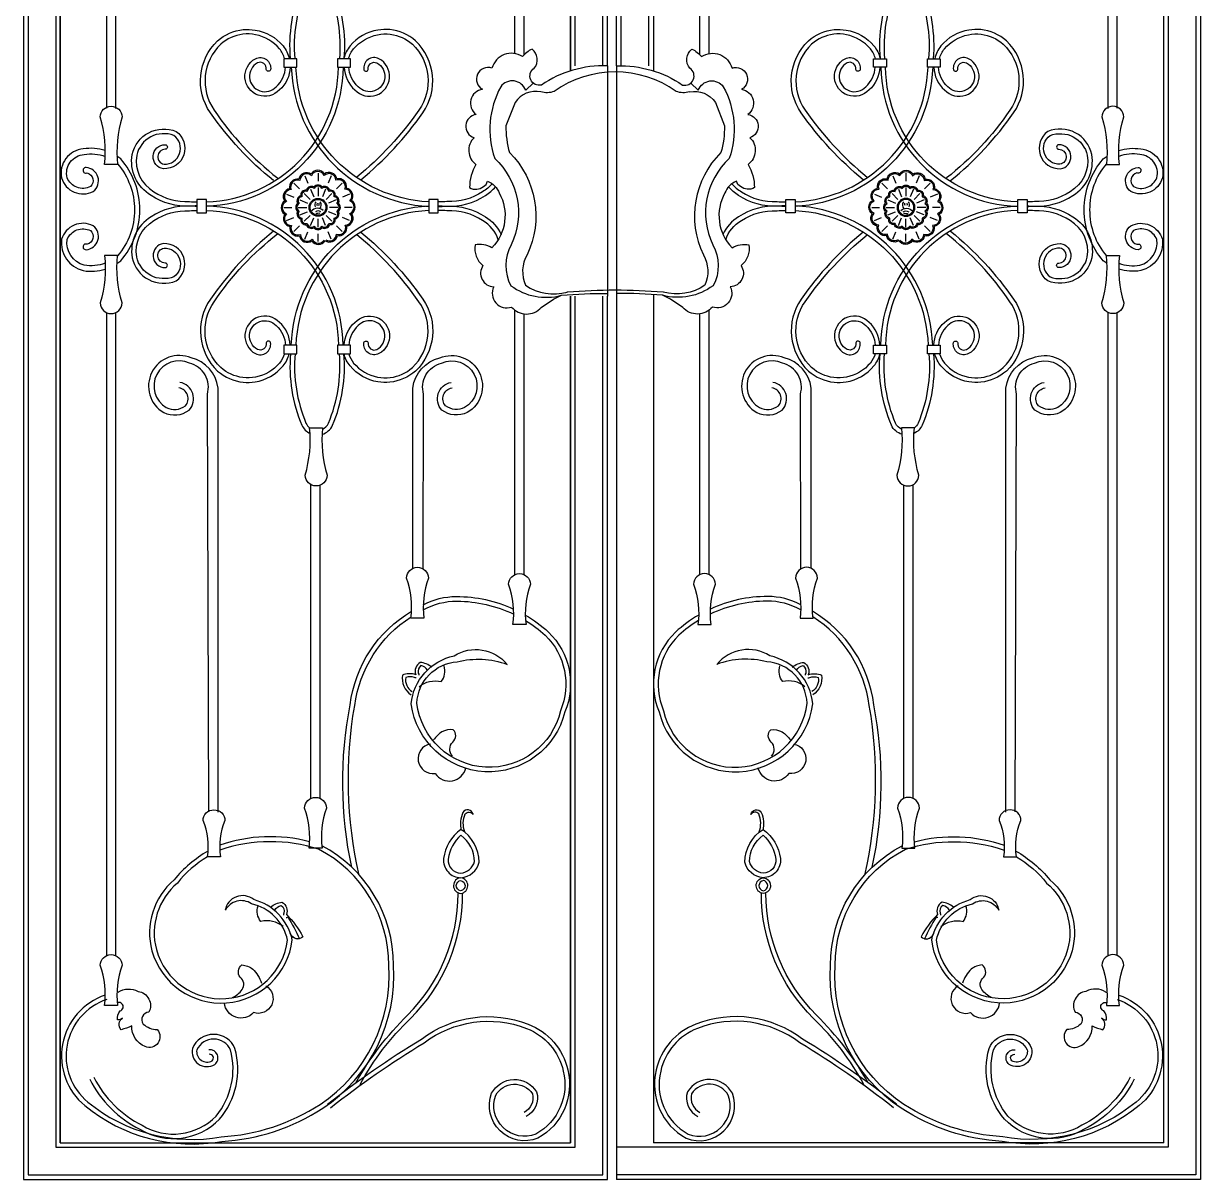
# Model space of a CAD drawing. Header units: metres. Extents: x -3496 to -2216, y 15 to 1915.
# Drawn here: x -3496 to -2216, y 15 to 1272 of the extents above; entities that cross this region are included whole.
import ezdxf

# ---------------------------------------------------------------- set-up
doc = ezdxf.new("R2010")
doc.units = ezdxf.units.M
for name, color, linetype in [('3', 3, 'Continuous'), ('4', 4, 'Continuous'), ('BH', 3, 'Continuous')]:
    doc.layers.add(name, color=color, linetype=linetype)

# ---------------------------------------------------------------- blocks, each defined once
blk = doc.blocks.new('00')
at = {"layer": '3'}
for p, q in [((186.97, 989.66), (189.41, 983.77)), ((197.53, 991.77), (197.53, 985.38)), ((208.1, 989.66), (205.65, 983.77)), ((178.02, 983.68), (182.53, 979.17)), ((191.45, 978.84), (194.04, 972.6)), ((197.53, 980.05), (197.53, 973.3)), ((203.61, 978.84), (201.03, 972.6)), ((217.05, 983.68), (212.54, 979.17)), ((172.03, 974.73), (177.93, 972.29)), ((182.85, 970.25), (189.1, 967.66)), ((186.3, 975.4), (191.08, 970.62)), ((208.77, 975.4), (203.99, 970.62)), ((212.21, 970.25), (205.97, 967.66)), ((223.03, 974.73), (217.14, 972.29)), ((169.93, 964.17), (176.31, 964.17)), ((181.65, 964.17), (188.4, 964.17)), ((182.85, 958.09), (189.1, 960.67)), ((186.3, 952.93), (191.08, 957.71)), ((208.77, 952.93), (203.99, 957.71)), ((212.21, 958.09), (205.97, 960.67)), ((213.42, 964.17), (206.66, 964.17)), ((225.13, 964.17), (218.75, 964.17)), ((172.03, 953.6), (177.93, 956.05)), ((178.02, 944.65), (182.53, 949.16)), ((191.45, 949.49), (194.04, 955.73)), ((197.53, 948.28), (197.53, 955.04)), ((203.61, 949.49), (201.03, 955.73)), ((217.05, 944.65), (212.54, 949.16)), ((223.03, 953.6), (217.14, 956.05)), ((186.97, 938.67), (189.41, 944.56)), ((197.53, 936.57), (197.53, 942.95)), ((208.1, 938.67), (205.65, 944.56))]:
    blk.add_line(p, q, dxfattribs=at)
blk.add_lwpolyline([(203.76, 938.01, 0.6), (212.32, 942.64, 0.67), (219.45, 949.89, 0.67), (223.25, 959.31, 0.67), (223.16, 969.48, 0.67), (219.19, 978.83, 0.67), (211.94, 985.96, 0.67), (202.51, 989.76, 0.67), (192.35, 989.67, 0.67), (182.99, 985.7, 0.67), (175.87, 978.45, 0.67), (172.06, 969.02, 0.67), (172.15, 958.86, 0.67), (176.13, 949.5, 0.67), (183.38, 942.38, 0.67), (192.8, 938.57, 0.6), (202.5, 937.75, 0.6)], format="xyb", dxfattribs=at)
blk.add_lwpolyline([(212.76, 967.2, 0.62), (210.44, 972.79, 0.62), (206.16, 977.08, 0.62), (200.56, 979.4, 0.62), (194.5, 979.4, 0.62), (188.91, 977.08, 0.62), (184.62, 972.79, 0.62), (182.3, 967.2, 0.62), (182.3, 961.14, 0.62), (184.62, 955.54, 0.62), (188.91, 951.25, 0.62), (194.5, 948.94, 0.62), (200.56, 948.94, 0.62), (206.16, 951.25, 0.62), (210.44, 955.54, 0.62), (212.76, 961.14, 0.62)], format="xyb", close=True, dxfattribs=at)
blk.add_circle((197.53, 964.17), 6.4, dxfattribs=at)
for centre, radius, start, end in [((199.19, 966.13), 4.27, 142.49, 202.3), ((198.75, 966.79), 2.13, 160.31, 211.41), ((196.33, 966.79), 2.13, 328.59, 19.69), ((195.89, 966.13), 4.27, 316.45, 37.51), ((197.3, 956.78), 6.63, 47.13, 140.33), ((197.78, 957.17), 4.11, 58.49, 125.76), ((197.97, 955.77), 3.62, 68.88, 126.55)]:
    blk.add_arc(centre, radius, start, end, dxfattribs=at)
at = {"layer": '4'}
blk.add_lwpolyline([(203.26, 937.27, 0.54), (213.13, 941.46, 0.54), (220.64, 949.11, 0.54), (224.65, 959.05, 0.54), (224.56, 969.77, 0.54), (220.37, 979.64, 0.54), (212.72, 987.15, 0.54), (202.78, 991.16, 0.54), (192.05, 991.07, 0.54), (182.19, 986.88, 0.54), (174.67, 979.23, 0.54), (170.66, 969.29, 0.54), (170.75, 958.57, 0.54), (174.95, 948.7, 0.54), (182.6, 941.18, 0.54), (192.54, 937.17, 0.54), (203.26, 937.27)], format="xyb", dxfattribs=at)
blk.add_lwpolyline([(214.01, 967.44, 0.46), (211.5, 973.5, 0.46), (206.87, 978.13, 0.46), (200.81, 980.64, 0.46), (194.26, 980.64, 0.46), (188.2, 978.13, 0.46), (183.56, 973.5, 0.46), (181.06, 967.44, 0.46), (181.06, 960.89, 0.46), (183.56, 954.83, 0.46), (188.2, 950.2, 0.46), (194.26, 947.69, 0.46), (200.81, 947.69, 0.46), (206.87, 950.2, 0.46), (211.5, 954.83, 0.46), (214.01, 960.89, 0.46)], format="xyb", close=True, dxfattribs=at)
blk.add_circle((197.53, 964.17), 7.2, dxfattribs=at)

msp = doc.modelspace()

# ---------------------------------------------------------------- hatches: boundary and pattern name
at = {"layer": '3'}
h = msp.add_hatch(dxfattribs=at)
h.set_pattern_fill('DOTS', scale=100)
h.paths.add_polyline_path([(-3038.31, 572.98, -0.24), (-3041.4, 556.14, 0.24), (-3065.16, 551, -0.19)])
h = msp.add_hatch(dxfattribs=at)
h.set_pattern_fill('DOTS', scale=100)
h.paths.add_polyline_path([(-2673.18, 572.98, 0.24), (-2670.1, 556.14, -0.24), (-2646.33, 551, 0.19)])
h = msp.add_hatch(dxfattribs=at)
h.set_pattern_fill('DOTS', scale=110)
h.paths.add_polyline_path([(-3059.06, 486.02, 0.89), (-3048.02, 456.33, 0.56), (-3016.83, 457.13, -0.11)])
h = msp.add_hatch(dxfattribs=at)
h.set_pattern_fill('DOTS', scale=110)
h.paths.add_polyline_path([(-2652.44, 486.02, -0.89), (-2663.47, 456.33, -0.56), (-2694.67, 457.13, 0.11)])
h = msp.add_hatch(dxfattribs=at)
h.set_pattern_fill('DOTS', scale=100)
h.paths.add_polyline_path([(-3240.74, 312.02, 0.24), (-3237.66, 295.18, -0.24), (-3213.89, 290.03, 0.19)])
h = msp.add_hatch(dxfattribs=at)
h.set_pattern_fill('DOTS', scale=100)
h.paths.add_polyline_path([(-2470.75, 312.02, -0.24), (-2473.84, 295.18, 0.24), (-2497.6, 290.03, -0.19)])
h = msp.add_hatch(dxfattribs=at)
h.set_pattern_fill('DOTS', scale=110)
h.paths.add_polyline_path([(-3229.75, 223.49, -0.89), (-3245.69, 196.12, -0.56), (-3276.29, 202.23, 0.11)])
h = msp.add_hatch(dxfattribs=at)
h.set_pattern_fill('DOTS', scale=110)
h.paths.add_polyline_path([(-2481.74, 223.49, 0.89), (-2465.8, 196.12, 0.56), (-2435.2, 202.23, -0.11)])
at = {"layer": 'BH'}
h = msp.add_hatch(dxfattribs=at)
h.set_pattern_fill('DOTS', scale=200)
h.paths.add_polyline_path([(-3005.78, 1147.85, 0.46), (-3003.78, 1118.62, 0.14), (-3010.59, 1093.54, 0.33), (-2995.66, 1094.79, 0.24), (-2991.1, 1100.37, -0.21), (-2978.41, 1087.7, -0.33), (-2986.3, 1028.03, 0.18), (-3004.69, 1031.25, 0.27), (-2996.1, 1008.72, 0.59), (-2984.28, 985.65, 0.68), (-2964.94, 963.65, 0.46), (-2932.72, 963.15, -0.05), (-2910.91, 976.39, -0.23), (-2965.67, 986.81, -0.26), (-2965.4, 1031.31, 0.33), (-2983.35, 1125.32, -0.21), (-2976.81, 1203.21, -0.6), (-2949.6, 1199.47), (-2941.33, 1207.16, -0.5), (-2940.45, 1223.42, 0.44), (-2942.74, 1244.03, 0.12), (-2953.06, 1236.01, 0.51), (-2986.3, 1223.42, 0.93), (-2996.62, 1200.52, 0.67), (-3003.49, 1173.04, 0.81)])
h = msp.add_hatch(dxfattribs=at)
h.set_pattern_fill('DOTS', scale=200)
h.paths.add_polyline_path([(-2705.71, 1147.85, 0.81), (-2708, 1173.04, 0.67), (-2714.88, 1200.52, 0.93), (-2725.19, 1223.42, 0.51), (-2758.43, 1236.01, 0.12), (-2768.75, 1244.03, 0.44), (-2771.04, 1223.42, -0.5), (-2770.16, 1207.16), (-2761.89, 1199.47, -0.6), (-2734.68, 1203.21, -0.21), (-2728.15, 1125.32, 0.33), (-2746.09, 1031.31, -0.26), (-2745.82, 986.81, -0.23), (-2800.58, 976.39, -0.05), (-2778.77, 963.15, 0.46), (-2746.55, 963.65, 0.68), (-2727.21, 985.65, 0.59), (-2715.4, 1008.72, 0.27), (-2706.8, 1031.25, 0.18), (-2725.19, 1028.03, -0.33), (-2733.08, 1087.7, -0.21), (-2720.39, 1100.37, 0.24), (-2715.83, 1094.79, 0.33), (-2700.9, 1093.54, 0.14), (-2707.71, 1118.62, 0.46)])
h = msp.add_hatch(dxfattribs=at)
h.set_pattern_fill('DOTS', scale=200)
h.paths.add_polyline_path([(-2861.7, 1226.06, 0.16), (-2932.43, 1205.1, -0.24), (-2941.33, 1207.16), (-2949.6, 1199.47, 0.6), (-2976.81, 1203.21, 0.21), (-2983.35, 1125.32, -0.33), (-2965.4, 1031.31, 0.26), (-2965.67, 986.81, 0.23), (-2910.91, 976.39), (-2910.65, 976.51, -0.02), (-2861.7, 978.44)])
h.paths.add_polyline_path([(-2910.57, 1122.21, -1), (-2925.57, 1122.21, -1)])
h.paths.add_polyline_path([(-2914.6, 1056.79), (-2914.6, 1038.92), (-2920.98, 1038.92), (-2920.98, 1056.53, -4.48)])
h = msp.add_hatch(dxfattribs=at)
h.set_pattern_fill('DOTS', scale=200)
h.paths.add_polyline_path([(-2849.79, 1226.06, -0.16), (-2779.06, 1205.1, 0.24), (-2770.16, 1207.16), (-2761.89, 1199.47, -0.6), (-2734.68, 1203.21, -0.21), (-2728.15, 1125.32, 0.33), (-2746.09, 1031.31, -0.26), (-2745.82, 986.81, -0.23), (-2800.58, 976.39), (-2800.84, 976.51, 0.02), (-2849.79, 978.44)])
h.paths.add_polyline_path([(-2800.92, 1122.21, 1), (-2785.92, 1122.21, 1)])
h.paths.add_polyline_path([(-2796.89, 1056.79), (-2796.89, 1038.92), (-2790.51, 1038.92), (-2790.51, 1056.53, 4.48)])
h = msp.add_hatch(dxfattribs=at)
h.set_pattern_fill('DOTS', scale=100)
h.paths.add_polyline_path([(-3388.58, 1170.42, 0.1), (-3393.41, 1118.76), (-3407.62, 1118.76, 0.1), (-3412.44, 1170.42, -0.98)])
h = msp.add_hatch(dxfattribs=at)
h.set_pattern_fill('DOTS', scale=100)
h.paths.add_polyline_path([(-2322.91, 1170.42, -0.1), (-2318.09, 1118.76), (-2303.87, 1118.76, -0.1), (-2299.05, 1170.42, 0.98)])
h = msp.add_hatch(dxfattribs=at)
h.set_pattern_fill('DOTS', scale=100)
h.paths.add_polyline_path([(-3388.58, 968.14, -0.1), (-3393.41, 1019.8), (-3407.62, 1019.8, -0.1), (-3412.44, 968.14, 0.98)])
h = msp.add_hatch(dxfattribs=at)
h.set_pattern_fill('DOTS', scale=100)
h.paths.add_polyline_path([(-2322.91, 968.14, 0.1), (-2318.09, 1019.8), (-2303.87, 1019.8, 0.1), (-2299.05, 968.14, -0.98)])
h = msp.add_hatch(dxfattribs=at)
h.set_pattern_fill('DOTS', scale=100)
h.paths.add_polyline_path([(-3165.68, 780.64, -0.98), (-3189.53, 780.64, 0.1), (-3184.71, 832.31), (-3170.5, 832.31, 0.1)])
h = msp.add_hatch(dxfattribs=at)
h.set_pattern_fill('DOTS', scale=100)
h.paths.add_polyline_path([(-2545.81, 780.64, 0.98), (-2521.96, 780.64, -0.1), (-2526.78, 832.31), (-2540.99, 832.31, -0.1)])

# ---------------------------------------------------------------- linework, layer by layer
at = {"layer": '3'}
for p, q in [((-3455.75, 54.59), (-3455.75, 1874.59)), ((-2900.75, 1874.59), (-2900.75, 1220.45)), ((-3405.25, 1180.05), (-3405.25, 1681.89)), ((-3395.25, 1179.66), (-3395.25, 1681.9)), ((-2961.25, 1239.26), (-2961.25, 1681.9)), ((-2951.25, 1238.1), (-2951.25, 1681.89)), ((-2760.25, 1238.1), (-2760.25, 1681.89)), ((-2750.25, 1239.26), (-2750.25, 1681.9)), ((-2316.25, 1179.66), (-2316.25, 1681.9)), ((-2306.25, 1180.05), (-2306.25, 1681.89)), ((-2900.75, 975.55), (-2900.75, 54.59)), ((-2961.25, 672.63), (-2961.25, 960.16)), ((-2750.25, 672.63), (-2750.25, 960.16)), ((-3405.25, 258.28), (-3405.25, 957.41)), ((-3395.25, 258.04), (-3395.25, 957.65)), ((-2951.25, 672.54), (-2951.25, 956.17)), ((-2760.25, 672.54), (-2760.25, 956.17)), ((-2316.25, 258.04), (-2316.25, 957.65)), ((-2306.25, 258.28), (-2306.25, 957.41)), ((-3284.25, 414.17), (-3284.25, 875.5)), ((-3072.2, 679.48), (-3072.2, 875.5)), ((-2639.29, 679.48), (-2639.29, 875.5)), ((-2427.25, 414.17), (-2427.25, 875.5)), ((-3294.25, 414.32), (-3295.8, 868.76)), ((-3061.29, 678.86), (-3060.64, 868.76)), ((-2650.2, 678.86), (-2650.85, 868.76)), ((-2417.25, 414.32), (-2415.69, 868.76)), ((-3183.25, 429.14), (-3183.25, 770.35)), ((-3173.25, 429.24), (-3173.25, 769.76)), ((-2538.25, 429.24), (-2538.25, 769.76)), ((-2528.25, 429.14), (-2528.25, 770.35)), ((-3455.75, 54.59), (-2900.75, 54.59))]:
    msp.add_line(p, q, dxfattribs=at)
for points in [[(-2865.75, 1226.03), (-2865.75, 1909.59), (-3490.75, 1909.59), (-3490.75, 19.59), (-2865.75, 19.59), (-2865.75, 975.55)], [(-2845.75, 1226.03), (-2845.75, 1909.59), (-2220.75, 1909.59), (-2220.75, 19.59), (-2850.75, 19.59)], [(-2895.75, 1226.03), (-2895.75, 1879.59), (-3460.75, 1879.59), (-3460.75, 49.59), (-2895.75, 49.59), (-2895.75, 975.55)], [(-2815.75, 1226.03), (-2815.75, 1879.59), (-2250.75, 1879.59), (-2250.75, 49.59), (-2850.75, 49.59)]]:
    msp.add_lwpolyline(points, dxfattribs=at)
for points in [[(-3205.43, 1233.83, -0.12), (-3193.07, 1311.74, -0.68), (-3158.69, 1309.41, -0.68)], [(-3171.12, 1321.52, -0.21), (-3159.62, 1311.74, -0.12), (-3147.26, 1233.83)], [(-2540.37, 1321.52, 0.21), (-2551.87, 1311.74, 0.12), (-2564.24, 1233.83)], [(-2506.06, 1233.83, 0.12), (-2518.43, 1311.74, 0.68), (-2552.8, 1309.41, 0.68)], [(-3200.43, 1233.83, -0.12), (-3188.56, 1309.58, -0.63), (-3164.13, 1309.58, -0.12)], [(-3170.69, 1316.03, -0.18), (-3164.13, 1309.58, -0.12), (-3152.25, 1233.83)], [(-2540.8, 1316.03, 0.18), (-2547.36, 1309.58, 0.12), (-2559.24, 1233.83)], [(-2511.06, 1233.83, 0.12), (-2522.93, 1309.58, 0.63), (-2547.36, 1309.58, 0.12)], [(-3223.91, 1101.13, -0.07), (-3292.55, 1174.97, -0.37), (-3284.65, 1253.18, -0.16), (-3256.84, 1265.35, -0.05), (-3243.74, 1264.97, -0.18), (-3213.47, 1247.65, -0.11), (-3206.68, 1233.75)], [(-3211.84, 1233.75, 0.1), (-3217.34, 1244.48, 0.17), (-3243.3, 1259.81, 0.09), (-3257.26, 1260.28, 0.15), (-3281.25, 1249.51, 0.37), (-3288.43, 1177.79, 0.08), (-3219.48, 1103.99)], [(-3129, 1102.08, 0.07), (-3061.55, 1174.97, 0.37), (-3069.46, 1253.18, 0.16), (-3097.26, 1265.35, 0.05), (-3110.36, 1264.97, 0.18), (-3140.64, 1247.65, 0.11), (-3147.28, 1234.34)], [(-3142.27, 1233.75, -0.1), (-3136.77, 1244.48, -0.17), (-3110.8, 1259.81, -0.09), (-3096.84, 1260.28, -0.15), (-3072.85, 1249.51, -0.37), (-3065.67, 1177.79, -0.07), (-3133.39, 1104.98, -0.07)], [(-2582.49, 1102.08, -0.07), (-2649.94, 1174.97, -0.37), (-2642.03, 1253.18, -0.16), (-2614.23, 1265.35, -0.05), (-2601.13, 1264.97, -0.18), (-2570.86, 1247.65, -0.11), (-2564.21, 1234.34)], [(-2569.23, 1233.75, 0.1), (-2574.72, 1244.48, 0.17), (-2600.69, 1259.81, 0.09), (-2614.65, 1260.28, 0.15), (-2638.64, 1249.51, 0.37), (-2645.82, 1177.79, 0.07), (-2578.11, 1104.98, 0.07)], [(-2487.58, 1101.13, 0.07), (-2418.94, 1174.97, 0.37), (-2426.85, 1253.18, 0.16), (-2454.65, 1265.35, 0.05), (-2467.75, 1264.97, 0.18), (-2498.02, 1247.65, 0.11), (-2504.81, 1233.75)], [(-2499.65, 1233.75, -0.1), (-2494.16, 1244.48, -0.17), (-2468.19, 1259.81, -0.09), (-2454.23, 1260.28, -0.15), (-2430.24, 1249.51, -0.37), (-2423.06, 1177.79, -0.08), (-2492.01, 1103.99)], [(-2860.75, 1226.03, 0.16), (-2932.43, 1205.1, -0.84), (-2940.45, 1223.42, 0.44), (-2942.74, 1244.03, 0.12), (-2953.06, 1236.01, 0.51), (-2986.3, 1223.42, 0.93), (-2996.62, 1200.52, 0.67), (-3003.49, 1173.04, 0.81), (-3005.78, 1147.85, 0.46), (-3003.78, 1118.62, 0.14), (-3010.59, 1093.54, 0.33), (-2995.66, 1094.79, 0.24), (-2991.1, 1100.37, -0.21), (-2978.41, 1087.7, -0.33), (-2986.3, 1028.03, 0.18), (-3004.69, 1031.25, 0.27), (-2996.1, 1008.72, 0.59), (-2984.28, 985.65, 0.68), (-2964.94, 963.65, 0.46), (-2932.72, 963.15, -0.05), (-2910.65, 976.51, -0.02), (-2860.75, 978.43, -0.02)], [(-2850.75, 1226.03, -0.16), (-2779.06, 1205.1, 0.84), (-2771.04, 1223.42, -0.44), (-2768.75, 1244.03, -0.12), (-2758.43, 1236.01, -0.51), (-2725.19, 1223.42, -0.93), (-2714.88, 1200.52, -0.67), (-2708, 1173.04, -0.81), (-2705.71, 1147.85, -0.46), (-2707.71, 1118.62, -0.14), (-2700.9, 1093.54, -0.33), (-2715.83, 1094.79, -0.24), (-2720.39, 1100.37, 0.21), (-2733.08, 1087.7, 0.33), (-2725.19, 1028.03, -0.18), (-2706.8, 1031.25, -0.27), (-2715.4, 1008.72, -0.59), (-2727.21, 985.65, -0.68), (-2746.55, 963.65, -0.46), (-2778.77, 963.15, 0.05), (-2800.84, 976.51, 0.02), (-2850.75, 978.43, 0.02)], [(-3205.81, 1224.61, -0.21), (-3217.42, 1199.74, -1.18), (-3243.52, 1233.71, -0.61), (-3227.06, 1221.73, -0.68), (-3231.84, 1221.95, 0.61), (-3241.27, 1229.24, 1.18), (-3220.92, 1203.32, 0.21), (-3210.82, 1224.61)], [(-3146.87, 1224.61, 0.21), (-3135.26, 1199.74, 1.18), (-3109.16, 1233.71, 0.61), (-3125.62, 1221.73, 0.68), (-3120.85, 1221.95, -0.61), (-3111.42, 1229.24, -1.18), (-3131.77, 1203.32, -0.21), (-3141.87, 1224.61, -0.21)], [(-2564.62, 1224.61, -0.21), (-2576.23, 1199.74, -1.18), (-2602.33, 1233.71, -0.61), (-2585.87, 1221.73, -0.68), (-2590.64, 1221.95, 0.61), (-2600.07, 1229.24, 1.18), (-2579.72, 1203.32, 0.21), (-2569.62, 1224.61, 0.21)], [(-2505.68, 1224.61, 0.21), (-2494.07, 1199.74, 1.18), (-2467.97, 1233.71, 0.61), (-2484.43, 1221.73, 0.68), (-2479.66, 1221.95, -0.61), (-2470.23, 1229.24, -1.18), (-2490.58, 1203.32, -0.21), (-2500.68, 1224.61)], [(-3296.94, 1078.02, 0.4), (-3153.2, 1224.61)], [(-3148.17, 1224.61, -0.4), (-3296.94, 1073.1, -0.4)], [(-3204.52, 1224.61, 0.39), (-3055.11, 1073.13, 0.39)], [(-3055.11, 1078.06, -0.39), (-3199.49, 1224.61)], [(-2771.3, 1197.69, -0.16), (-2785.82, 1198.1, 0.32), (-2918.74, 1198.1, -0.16), (-2933.26, 1197.69)], [(-2506.98, 1224.61, -0.39), (-2656.38, 1073.13, -0.39)], [(-2656.38, 1078.06, 0.39), (-2512.01, 1224.61)], [(-2563.32, 1224.61, 0.4), (-2414.55, 1073.1, 0.4)], [(-2414.55, 1078.02, -0.4), (-2558.29, 1224.61)], [(-2941.33, 1207.16), (-2949.6, 1199.47, 0.6), (-2976.81, 1203.21, 0.21), (-2983.35, 1125.32, -0.33), (-2965.4, 1031.31, 0.26), (-2965.67, 986.81, 0.23), (-2910.91, 976.39)], [(-2770.16, 1207.16), (-2761.89, 1199.47, -0.6), (-2734.68, 1203.21, -0.21), (-2728.15, 1125.32, 0.33), (-2746.09, 1031.31, -0.26), (-2745.82, 986.81, -0.23), (-2800.58, 976.39)], [(-2933.26, 1197.69, 0.3), (-2961.2, 1186.22), (-2971.06, 1160.84, 0.08), (-2967.18, 1131.58, -0.32), (-2948.17, 1020.46, 0.24), (-2949.71, 987.28, 0.22), (-2904.6, 979.82)], [(-2771.3, 1197.69, -0.3), (-2743.36, 1186.22), (-2733.5, 1160.84, -0.08), (-2737.38, 1131.58, 0.32), (-2756.39, 1020.46, -0.24), (-2754.85, 987.28, -0.22), (-2799.96, 979.82)], [(-3307.1, 1073.03, -0.01), (-3314.56, 1073.39, -0.16), (-3356.97, 1085, -0.31), (-3377.59, 1129.55, -0.47), (-3329.84, 1154.57, -0.75), (-3343.4, 1113.98, -0.94), (-3341.6, 1140.18, -0.96), (-3341.61, 1135.18, 0.92), (-3342.95, 1118.97, 0.74), (-3332.25, 1150.16, 0.46), (-3372.66, 1128.68, 0.31), (-3353.98, 1089.01, 0.16), (-3315.23, 1078.36, 0.01), (-3307.1, 1077.93, 0.01)], [(-2404.39, 1073.03, 0.01), (-2396.93, 1073.39, 0.16), (-2354.52, 1085, 0.31), (-2333.91, 1129.55, 0.47), (-2381.66, 1154.57, 0.75), (-2368.09, 1113.98, 0.94), (-2369.89, 1140.18, 0.96), (-2369.88, 1135.18, -0.92), (-2368.55, 1118.97, -0.74), (-2379.24, 1150.16, -0.46), (-2338.83, 1128.68, -0.31), (-2357.51, 1089.01, -0.16), (-2396.27, 1078.36, -0.01), (-2404.39, 1077.93, -0.01)], [(-3406.81, 1133.84, 0.12), (-3430.81, 1135.56, 0.45), (-3454.38, 1104.08, 0.47), (-3419.92, 1089.37, 0.69), (-3427.81, 1115.43, 1.28), (-3426.63, 1109.5, -0.59), (-3422.87, 1094.66, -0.44), (-3448.3, 1104.27, -0.47), (-3429.69, 1129.61, -0.13), (-3406.93, 1127.49)], [(-3394.1, 1010.97, 0.02), (-3390.04, 1013.95, 0.18), (-3369.14, 1069.37, 0.18), (-3390.04, 1124.8, 0.02), (-3394.11, 1127.78, 0.02)], [(-2317.39, 1010.97, -0.02), (-2321.45, 1013.95, -0.18), (-2342.35, 1069.37, -0.18), (-2321.45, 1124.8, -0.02), (-2317.38, 1127.78, -0.02)], [(-2304.68, 1133.84, -0.12), (-2280.68, 1135.56, -0.45), (-2257.11, 1104.08, -0.47), (-2291.57, 1089.37, -0.69), (-2283.68, 1115.43, -1.28), (-2284.87, 1109.5, 0.59), (-2288.62, 1094.66, 0.44), (-2263.19, 1104.27, 0.47), (-2281.8, 1129.61, 0.13), (-2304.56, 1127.49)], [(-3393.49, 1119.54, -0.18), (-3375.19, 1069.37, -0.18), (-3393.47, 1019.23)], [(-2318, 1119.54, 0.18), (-2336.3, 1069.37, 0.18), (-2318.02, 1019.23)], [(-2986.23, 1097.72, -0.09), (-2996.46, 1089.01, -0.16), (-3035.21, 1078.36, -0.02), (-3044.95, 1077.89)], [(-3044.95, 1072.98, 0.01), (-3035.88, 1073.39, 0.16), (-2993.47, 1085, 0.08), (-2982.52, 1094.38, 0.08)], [(-2666.54, 1072.98, -0.01), (-2675.61, 1073.39, -0.16), (-2718.02, 1085, -0.08), (-2728.97, 1094.38, -0.08)], [(-2725.26, 1097.72, 0.09), (-2715.04, 1089.01, 0.16), (-2676.28, 1078.36, 0.02), (-2666.54, 1077.89)], [(-3307.1, 1073.66, 0.01), (-3314.56, 1073.29, 0.16), (-3356.97, 1061.69, 0.31), (-3377.59, 1017.14, 0.47), (-3329.84, 992.11, 0.75), (-3343.4, 1032.7, 0.94), (-3341.6, 1006.51, 0.96), (-3341.61, 1011.51, -0.92), (-3342.95, 1027.72, -0.74), (-3332.25, 996.53, -0.46), (-3372.66, 1018.01, -0.31), (-3353.98, 1057.68, -0.16), (-3315.23, 1068.33, -0.01), (-3307.1, 1068.75)], [(-3148.17, 922.07, 0.4), (-3296.94, 1073.59, 0.4)], [(-3296.94, 1068.66, -0.4), (-3153.2, 922.07)], [(-3204.52, 922.07, -0.39), (-3055.28, 1073.55, -0.39)], [(-3055.28, 1068.62, 0.39), (-3199.49, 922.07)], [(-3044.95, 1073.71, -0.01), (-3035.88, 1073.29, -0.16), (-2993.47, 1061.69, -0.15), (-2976.41, 1042.7, -0.15)], [(-2979.44, 1036.9, 0.18), (-2996.46, 1057.68, 0.16), (-3035.21, 1068.33, 0.02), (-3044.95, 1068.8)], [(-2666.54, 1073.71, 0.01), (-2675.61, 1073.29, 0.16), (-2718.02, 1061.69, 0.15), (-2735.09, 1042.7, 0.15)], [(-2732.05, 1036.9, -0.18), (-2715.04, 1057.68, -0.16), (-2676.28, 1068.33, -0.02), (-2666.54, 1068.8)], [(-2506.98, 922.07, 0.39), (-2656.21, 1073.55, 0.39)], [(-2656.21, 1068.62, -0.39), (-2512.01, 922.07)], [(-2563.32, 922.07, -0.4), (-2414.55, 1073.59, -0.4)], [(-2414.55, 1068.66, 0.4), (-2558.29, 922.07)], [(-2404.39, 1073.66, -0.01), (-2396.93, 1073.29, -0.16), (-2354.52, 1061.69, -0.31), (-2333.91, 1017.14, -0.47), (-2381.66, 992.11, -0.75), (-2368.09, 1032.7, -0.94), (-2369.89, 1006.51, -0.96), (-2369.88, 1011.51, 0.92), (-2368.55, 1027.72, 0.74), (-2379.24, 996.53, 0.46), (-2338.83, 1018.01, 0.31), (-2357.51, 1057.68, 0.16), (-2396.27, 1068.33, 0.01), (-2404.39, 1068.75)], [(-3406.94, 1011.25, -0.13), (-3429.69, 1009.13, -0.38), (-3448.3, 1037.11, -0.44), (-3422.87, 1046.73, -0.59), (-3426.63, 1031.88, 1.28), (-3427.81, 1025.95, 0.69), (-3419.92, 1052.01, 0.47), (-3454.38, 1037.3, 0.38), (-3430.81, 1003.19, 0.12), (-3406.81, 1004.91)], [(-2304.55, 1011.25, 0.13), (-2281.8, 1009.13, 0.38), (-2263.19, 1037.11, 0.44), (-2288.62, 1046.73, 0.59), (-2284.87, 1031.88, -1.28), (-2283.68, 1025.95, -0.69), (-2291.57, 1052.01, -0.47), (-2257.11, 1037.3, -0.38), (-2280.68, 1003.19, -0.12), (-2304.69, 1004.91)], [(-3223.91, 1046.07, 0.07), (-3292.55, 972.23, 0.37), (-3284.65, 894.02, 0.16), (-3256.84, 881.84, 0.05), (-3243.74, 882.23, 0.18), (-3213.47, 899.55, 0.11), (-3206.83, 912.86)], [(-3212.01, 912.86, -0.1), (-3217.34, 902.72, -0.17), (-3243.3, 887.38, -0.09), (-3257.26, 886.92, -0.15), (-3281.25, 897.69, -0.37), (-3288.43, 969.41, -0.08), (-3219.48, 1043.2)], [(-3129, 1045.11, -0.07), (-3061.55, 972.23, -0.37), (-3069.46, 894.02, -0.16), (-3097.26, 881.84, -0.05), (-3110.36, 882.23, -0.18), (-3140.64, 899.55, -0.11), (-3147.28, 912.86)], [(-3142.1, 912.86, 0.1), (-3136.77, 902.72, 0.17), (-3110.8, 887.38, 0.09), (-3096.84, 886.92, 0.15), (-3072.85, 897.69, 0.37), (-3065.67, 969.41, 0.07), (-3133.39, 1042.22, 0.07)], [(-2582.49, 1045.11, 0.07), (-2649.94, 972.23, 0.37), (-2642.03, 894.02, 0.16), (-2614.23, 881.84, 0.05), (-2601.13, 882.23, 0.18), (-2570.86, 899.55, 0.11), (-2564.21, 912.86)], [(-2569.4, 912.86, -0.1), (-2574.72, 902.72, -0.17), (-2600.69, 887.38, -0.09), (-2614.65, 886.92, -0.15), (-2638.64, 897.69, -0.37), (-2645.82, 969.41, -0.07), (-2578.11, 1042.22, -0.07)], [(-2487.58, 1046.07, -0.07), (-2418.94, 972.23, -0.37), (-2426.85, 894.02, -0.16), (-2454.65, 881.84, -0.05), (-2467.75, 882.23, -0.18), (-2498.02, 899.55, -0.11), (-2504.66, 912.86)], [(-2499.48, 912.86, 0.1), (-2494.16, 902.72, 0.17), (-2468.19, 887.38, 0.09), (-2454.23, 886.92, 0.15), (-2430.24, 897.69, 0.37), (-2423.06, 969.41, 0.08), (-2492.01, 1043.2)], [(-2905.9, 979.41), (-2904.29, 980.15, -0.04), (-2800.27, 980.15), (-2799.65, 979.87)], [(-3205.81, 922.07, 0.21), (-3217.42, 946.95, 1.18), (-3243.52, 912.98, 0.61), (-3227.06, 924.95, 0.68), (-3231.84, 924.74, -0.61), (-3241.27, 917.44, -1.18), (-3220.92, 943.36, -0.21), (-3210.82, 922.07)], [(-3146.87, 922.07, -0.21), (-3135.26, 946.95, -1.18), (-3109.16, 912.98, -0.61), (-3125.62, 924.95, -0.68), (-3120.85, 924.74, 0.61), (-3111.42, 917.44, 1.18), (-3131.77, 943.36, 0.21), (-3141.87, 922.07, 0.21)], [(-2564.62, 922.07, 0.21), (-2576.23, 946.95, 1.18), (-2602.33, 912.98, 0.61), (-2585.87, 924.95, 0.68), (-2590.64, 924.74, -0.61), (-2600.07, 917.44, -1.18), (-2579.72, 943.36, -0.21), (-2569.62, 922.07, -0.21)], [(-2505.68, 922.07, -0.21), (-2494.07, 946.95, -1.18), (-2467.97, 912.98, -0.61), (-2484.43, 924.95, -0.68), (-2479.66, 924.74, 0.61), (-2470.23, 917.44, 1.18), (-2490.58, 943.36, 0.21), (-2500.68, 922.07)], [(-3284.25, 875.5, 0.32), (-3313.36, 908.23, 0.94), (-3343.27, 848.85, 0.28), (-3315.73, 851.49, 0.6), (-3325.79, 881.64)], [(-3205.43, 912.86, 0.12), (-3193.07, 834.95, 0.17), (-3184.16, 826.15, 0.17)], [(-3200.43, 912.86, 0.12), (-3188.56, 837.11, 0.12), (-3184.7, 832.31, 0.12)], [(-3171.11, 825.17, 0.21), (-3159.62, 834.95, 0.12), (-3147.26, 912.86)], [(-3170.68, 830.66, 0.17), (-3164.13, 837.11, 0.12), (-3152.25, 912.86)], [(-3072.2, 875.5, -0.32), (-3043.08, 908.23, -0.94), (-3013.18, 848.85, -0.28), (-3040.71, 851.49, -0.6), (-3030.65, 881.64)], [(-2639.29, 875.5, 0.32), (-2668.41, 908.23, 0.94), (-2698.31, 848.85, 0.28), (-2670.78, 851.49, 0.6), (-2680.84, 881.64)], [(-2540.38, 825.17, -0.21), (-2551.87, 834.95, -0.12), (-2564.24, 912.86)], [(-2540.82, 830.66, -0.17), (-2547.36, 837.11, -0.12), (-2559.24, 912.86)], [(-2506.06, 912.86, -0.12), (-2518.43, 834.95, -0.17), (-2527.33, 826.15, -0.17)], [(-2511.06, 912.86, -0.12), (-2522.93, 837.11, -0.12), (-2526.79, 832.31, -0.12)], [(-2427.25, 875.5, -0.32), (-2398.13, 908.23, -0.94), (-2368.23, 848.85, -0.28), (-2395.76, 851.49, -0.6), (-2385.7, 881.64)], [(-3295.8, 868.76, 0.43), (-3315.23, 902.49, 0.95), (-3340.46, 854.16, 0.27), (-3319.74, 856, 0.59), (-3326.78, 875.73, 0.59)], [(-3060.64, 868.76, -0.43), (-3041.22, 902.49, -0.95), (-3015.99, 854.16, -0.27), (-3036.7, 856, -0.59), (-3029.66, 875.73, -0.59)], [(-2650.85, 868.76, 0.43), (-2670.28, 902.49, 0.95), (-2695.5, 854.16, 0.27), (-2674.79, 856, 0.59), (-2681.83, 875.73, 0.59)], [(-2415.69, 868.76, -0.43), (-2396.26, 902.49, -0.95), (-2371.03, 854.16, -0.27), (-2391.75, 856, -0.59), (-2384.71, 875.73, -0.59)], [(-3061.02, 639.65, -0.13), (-3025.1, 648.67, -0.11), (-2962.77, 635.1, -0.11)], [(-3061.01, 634.11, -0.13), (-3024.26, 643.74, -0.11), (-2962.65, 629.52, -0.11)], [(-2650.49, 634.11, 0.13), (-2687.24, 643.74, 0.11), (-2748.84, 629.52, 0.11)], [(-2650.47, 639.65, 0.13), (-2686.39, 648.67, 0.11), (-2748.72, 635.1, 0.11)], [(-3138.83, 354.2, -0.1), (-3140.52, 531.02, -0.23), (-3073.75, 632.82)], [(-2950.04, 628.5, -0.05), (-2924.84, 610.09, -0.31), (-2906.98, 523.18, -0.83), (-3074.1, 531.88, -0.33), (-3027.45, 584.18, -0.38), (-2969.83, 574.95)], [(-2761.45, 628.5, 0.05), (-2786.65, 610.09, 0.31), (-2804.51, 523.18, 0.83), (-2637.4, 531.88, 0.33), (-2684.04, 584.18, 0.38), (-2741.67, 574.95)], [(-2572.66, 354.2, 0.1), (-2570.97, 531.02, 0.23), (-2637.74, 632.82)], [(-3130.62, 345.69, -0.1), (-3135.59, 530.14, -0.22), (-3074.26, 626.61)], [(-2949.72, 622.49, -0.05), (-2928.43, 606.6, -0.31), (-2911.81, 524.53, -0.84), (-3067.94, 532.76, -0.38), (-3024.14, 577.74, -0.15), (-2969.83, 574.95)], [(-2761.77, 622.49, 0.05), (-2783.07, 606.6, 0.31), (-2799.68, 524.53, 0.84), (-2643.55, 532.76, 0.38), (-2687.35, 577.74, 0.15), (-2741.67, 574.95)], [(-2580.87, 345.69, 0.1), (-2575.9, 530.14, 0.22), (-2637.23, 626.61)], [(-3051.86, 571.84, 0.14), (-3064.37, 577.11, 0.36), (-3069.21, 563.6, 0.17), (-3083.74, 563.27, 0.29), (-3074.2, 541.8)], [(-2659.63, 571.84, -0.14), (-2647.12, 577.11, -0.36), (-2642.28, 563.6, -0.17), (-2627.75, 563.27, -0.29), (-2637.29, 541.8)], [(-3056.43, 568.43, 0.23), (-3063.61, 573.68, 0.3), (-3066.39, 565.24, -0.17), (-3065.97, 563.19)], [(-3065.59, 550.64, -0.24), (-3041.4, 556.14, 0.25), (-3038.37, 573.17)], [(-2645.9, 550.64, 0.24), (-2670.1, 556.14, -0.25), (-2673.12, 573.17)], [(-2655.06, 568.43, -0.23), (-2647.88, 573.68, -0.3), (-2645.1, 565.24, 0.17), (-2645.52, 563.19)], [(-3068.84, 560.36, -0.15), (-3070.72, 560.7, 0.15), (-3079.88, 560.8, 0.33), (-3073.01, 545.26)], [(-2642.66, 560.36, 0.15), (-2640.77, 560.7, -0.15), (-2631.61, 560.8, -0.33), (-2638.48, 545.26)], [(-3029.18, 474.99, -0.4), (-3028.91, 490.46, 0.44), (-3028.41, 503.88, 0.14), (-3040.87, 501.46, 0.08), (-3049.78, 492.83)], [(-2682.31, 474.99, 0.4), (-2682.58, 490.46, -0.44), (-2683.08, 503.88, -0.14), (-2670.62, 501.46, -0.08), (-2661.71, 492.83)], [(-3053.3, 488.19, 0.99), (-3048.02, 456.33, 0.67), (-3014.81, 462.47)], [(-2658.2, 488.19, -0.99), (-2663.47, 456.33, -0.67), (-2696.68, 462.47)], [(-3015.83, 392.64, -0.19), (-3015.33, 412.28, -0.52), (-3006.9, 411.54, 0.71), (-3017.97, 413.75, 0.16), (-3019.87, 394.37)], [(-2695.66, 392.64, 0.19), (-2696.16, 412.28, 0.52), (-2704.59, 411.54, -0.71), (-2693.52, 413.75, -0.16), (-2691.62, 394.37)], [(-3184.57, 381.94, 0.15), (-3282.31, 378.11, 0.15)], [(-2526.92, 381.94, -0.15), (-2429.19, 378.11, -0.15)], [(-3406.81, 215.11, 0.59), (-3428.94, 94.93, 0.22), (-3280.05, 56.03, 0.13), (-3170.38, 92.09, 0.27), (-3093.54, 247.75, 0.28), (-3171.37, 377.69, 0.28)], [(-3405.21, 210.37, 0.59), (-3425.75, 98.78, 0.22), (-3280.65, 61, 0.13), (-3173.12, 96.27, 0.27), (-3098.54, 247.59, 0.28), (-3174.85, 373.87, 0.16), (-3281.27, 373.18), (-3282.23, 372.75)], [(-3295.06, 371.81, 0.09), (-3332.02, 340.45, 0.29), (-3356.1, 263.35, 0.82), (-3203.45, 275.29, 0.28), (-3245.45, 318.99, 0.58), (-3276.37, 307.41)], [(-2304.68, 215.11, -0.59), (-2282.55, 94.93, -0.22), (-2431.45, 56.03, -0.13), (-2541.12, 92.09, -0.27), (-2617.95, 247.75, -0.28), (-2540.12, 377.69, -0.28)], [(-2306.28, 210.37, -0.59), (-2285.74, 98.78, -0.22), (-2430.84, 61, -0.13), (-2538.37, 96.27, -0.27), (-2612.95, 247.59, -0.28), (-2536.64, 373.87, -0.16), (-2430.22, 373.18), (-2429.27, 372.75)], [(-2416.43, 371.81, -0.09), (-2379.47, 340.45, -0.29), (-2355.39, 263.35, -0.82), (-2508.04, 275.29, -0.28), (-2466.05, 318.99, -0.58), (-2435.12, 307.41)], [(-3295.71, 365.63, 0.09), (-3328.42, 336.95, 0.29), (-3351.27, 264.65, 0.82), (-3208.52, 275.04, 0.29), (-3247.86, 314.43, 0.45), (-3276.37, 307.41)], [(-2415.78, 365.63, -0.09), (-2383.07, 336.95, -0.29), (-2360.22, 264.65, -0.82), (-2502.98, 275.04, -0.29), (-2463.63, 314.43, -0.45), (-2435.12, 307.41)], [(-3020.59, 339.84, -0.88), (-3020.45, 328.67, -0.88), (-3019.99, 339.84)], [(-2690.9, 339.84, 0.88), (-2691.05, 328.67, 0.88), (-2691.5, 339.84)], [(-3134.3, 119.58, -0.07), (-3078.15, 193.39, 0.2), (-3023.22, 325.79, 0.22)], [(-3129.65, 117.75, -0.08), (-3074.96, 189.54, 0.2), (-3018.22, 326.04, 0.22)], [(-2581.84, 117.75, 0.08), (-2636.53, 189.54, -0.2), (-2693.27, 326.04, -0.22)], [(-2577.19, 119.58, 0.07), (-2633.34, 193.39, -0.2), (-2688.28, 325.79, -0.22)], [(-3213.46, 289.67, 0.24), (-3237.66, 295.18, -0.25), (-3240.68, 312.21)], [(-3227.19, 310.88, -0.14), (-3214.68, 316.15, -0.36), (-3209.84, 302.64, -0.08), (-3191.94, 278.7, -0.51), (-3204.85, 280.83)], [(-3222.62, 307.46, -0.23), (-3215.44, 312.71, -0.3), (-3212.66, 304.28, 0.17), (-3213.08, 302.22)], [(-2484.3, 310.88, 0.14), (-2496.81, 316.15, 0.36), (-2501.65, 302.64, 0.08), (-2519.55, 278.7, 0.51), (-2506.64, 280.83)], [(-2488.87, 307.46, 0.23), (-2496.05, 312.71, 0.3), (-2498.83, 304.28, -0.17), (-2498.41, 302.22)], [(-2498.03, 289.67, -0.24), (-2473.84, 295.18, 0.25), (-2470.81, 312.21)], [(-3210.22, 299.39, 0.15), (-3208.33, 299.74, -0.05), (-3195.79, 276.23, -0.43), (-3206.04, 284.29)], [(-2501.28, 299.39, -0.15), (-2503.16, 299.74, 0.05), (-2515.7, 276.23, 0.43), (-2505.45, 284.29)], [(-3268.53, 212.47, 0.13), (-3258.07, 221.09, 0.41), (-3260.05, 234.59, -0.44), (-3258.25, 247.9, -0.14), (-3246.38, 243.39, -0.11), (-3236.88, 228.23)], [(-2442.96, 212.47, -0.13), (-2453.42, 221.09, -0.41), (-2451.44, 234.59, 0.44), (-2453.24, 247.9, 0.14), (-2465.11, 243.39, 0.11), (-2474.61, 228.23)], [(-3392.96, 218.26, -0.28), (-3371.22, 219.21, -0.51), (-3359.34, 196.48, 0.62), (-3365.56, 183.66, 0.18), (-3350.31, 177.62, -0.8), (-3363.51, 159.08, -0.31), (-3377.97, 181.59, -0.05), (-3389.45, 177.5, -0.46), (-3388.13, 190.16, -0.22), (-3393.67, 188.28, -0.18), (-3390.8, 198, 1.02), (-3393.25, 206.93)], [(-3232.26, 225.29, -0.9), (-3245.69, 196.12, -0.65), (-3277.27, 206.48)], [(-2479.23, 225.29, 0.9), (-2465.8, 196.12, 0.65), (-2434.23, 206.48)], [(-2318.53, 218.26, 0.28), (-2340.27, 219.21, 0.51), (-2352.15, 196.48, -0.62), (-2345.93, 183.66, -0.18), (-2361.18, 177.62, 0.8), (-2347.98, 159.08, 0.31), (-2333.52, 181.59, 0.05), (-2322.04, 177.5, 0.46), (-2323.36, 190.16, 0.22), (-2317.82, 188.28, 0.18), (-2320.69, 198, -1.02), (-2318.24, 206.93)], [(-3165.09, 96.59, -0.03), (-3062.93, 167.34, -0.26), (-2946.84, 183.57, -0.25), (-2903.88, 133.7, -0.34), (-2936.39, 59.48, -0.65), (-2986.77, 108.32, -0.58), (-2937.7, 109.88, -0.36), (-2949.12, 83.01)], [(-3161.97, 92.69, -0.03), (-3060.16, 163.17, -0.26), (-2948.62, 178.9, -0.25), (-2908.75, 132.54, -0.34), (-2938.52, 64.01, -0.65), (-2982.2, 106.26, -0.56), (-2942.32, 107.83, -0.35), (-2951.45, 87.44, -0.35)], [(-2546.4, 96.59, 0.03), (-2648.56, 167.34, 0.26), (-2764.65, 183.57, 0.25), (-2807.61, 133.7, 0.34), (-2775.1, 59.48, 0.65), (-2724.72, 108.32, 0.58), (-2773.79, 109.88, 0.36), (-2762.37, 83.01)], [(-2549.52, 92.69, 0.03), (-2651.34, 163.17, 0.26), (-2762.87, 178.9, 0.25), (-2802.74, 132.54, 0.34), (-2772.97, 64.01, 0.65), (-2729.3, 106.26, 0.56), (-2769.17, 107.83, 0.35), (-2760.05, 87.44, 0.35)], [(-3423.65, 123.54, 0.16), (-3369.26, 69.21, 0.35), (-3282.52, 80.21, 0.25), (-3265.85, 157.17, 0.66), (-3312.1, 157.16, 0.66), (-3287.67, 139.66, 0.74), (-3294.12, 155.77)], [(-3419.18, 125.78, 0.16), (-3366.84, 73.59, 0.35), (-3286.23, 83.57, 0.24), (-3270.58, 155.49, 0.64), (-3307.31, 155.63, 0.63), (-3290.58, 143.75, 0.71), (-3293.71, 150.79, 0.71)], [(-2287.85, 123.54, -0.16), (-2342.24, 69.21, -0.35), (-2428.97, 80.21, -0.25), (-2445.64, 157.17, -0.66), (-2399.39, 157.16, -0.66), (-2423.82, 139.66, -0.74), (-2417.37, 155.77)], [(-2292.31, 125.78, -0.16), (-2344.65, 73.59, -0.35), (-2425.26, 83.57, -0.24), (-2440.91, 155.49, -0.64), (-2404.19, 155.63, -0.63), (-2420.91, 143.75, -0.71), (-2417.78, 150.79, -0.71)]]:
    msp.add_lwpolyline(points, format="xyb", dxfattribs=at)
for points in [[(-3020.29, 395.3, 0.2), (-3038.91, 363.71, 0.44), (-3020.11, 342.82, 0.33), (-3000.19, 359.8, 0.26)], [(-3020.04, 389.09, 0.18), (-3033.94, 363.14, 0.44), (-3020.28, 347.83, 0.31), (-3005.2, 360.39, 0.23)], [(-2691.2, 395.3, -0.2), (-2672.58, 363.71, -0.44), (-2691.38, 342.82, -0.33), (-2711.3, 359.8, -0.26)], [(-2691.45, 389.09, -0.18), (-2677.55, 363.14, -0.44), (-2691.21, 347.83, -0.31), (-2706.29, 360.39, -0.23)], [(-3020.25, 342.82, 0.9), (-3020.49, 325.65, 0.91)], [(-2691.24, 342.82, -0.9), (-2691, 325.65, -0.91)]]:
    msp.add_lwpolyline(points, format="xyb", close=True, dxfattribs=at)
at = {"layer": '4'}
for p, q in [((-2810.75, 1874.59), (-2810.75, 1220.45)), ((-2255.75, 54.59), (-2255.75, 1874.59)), ((-2860.75, 1226.03), (-2860.75, 975.55)), ((-2850.75, 1226.03), (-2850.75, 975.55)), ((-2850.75, 975.55), (-2850.75, 14.59)), ((-2810.75, 977.25), (-2810.75, 54.59)), ((-2255.75, 54.59), (-2810.75, 54.59))]:
    msp.add_line(p, q, dxfattribs=at)
for points in [[(-2860.75, 1226.03), (-2860.75, 1914.59), (-3495.75, 1914.59), (-3495.75, 14.59), (-2860.75, 14.59), (-2860.75, 975.55)], [(-2850.75, 1226.03), (-2850.75, 1914.59), (-2215.75, 1914.59), (-2215.75, 14.59), (-2850.75, 14.59)], [(-2900.75, 1220.45), (-2900.75, 1874.59), (-3455.75, 1874.59), (-3455.75, 54.59), (-2900.75, 54.59), (-2900.75, 975.55)], [(-3392.96, 218.26), (-3394.19, 218.1)], [(-2318.53, 218.26), (-2317.3, 218.1)], [(-3393.25, 206.93), (-3393.77, 206.89)], [(-2318.25, 206.93), (-2317.72, 206.89)]]:
    msp.add_lwpolyline(points, dxfattribs=at)
for points in [[(-3212.71, 1224.53), (-3198.7, 1224.53), (-3198.7, 1233.75), (-3212.71, 1233.75)], [(-3154.16, 1224.53), (-3140.14, 1224.53), (-3140.14, 1233.75), (-3154.16, 1233.75)], [(-2557.34, 1224.53), (-2571.35, 1224.53), (-2571.35, 1233.75), (-2557.34, 1233.75)], [(-2498.78, 1224.53), (-2512.79, 1224.53), (-2512.79, 1233.75), (-2498.78, 1233.75)], [(-3307.1, 1080.64), (-3307.1, 1066.08), (-3296.94, 1066.08), (-3296.94, 1080.64)], [(-3055.11, 1080.64), (-3055.11, 1066.08), (-3044.95, 1066.08), (-3044.95, 1080.64)], [(-2656.38, 1080.64), (-2656.38, 1066.08), (-2666.54, 1066.08), (-2666.54, 1080.64)], [(-2404.39, 1080.64), (-2404.39, 1066.08), (-2414.55, 1066.08), (-2414.55, 1080.64)], [(-3212.71, 912.86), (-3198.7, 912.86), (-3198.7, 922.07), (-3212.71, 922.07)], [(-3154.16, 912.86), (-3140.14, 912.86), (-3140.14, 922.07), (-3154.16, 922.07)], [(-2557.34, 912.86), (-2571.35, 912.86), (-2571.35, 922.07), (-2557.34, 922.07)], [(-2498.78, 912.86), (-2512.79, 912.86), (-2512.79, 922.07), (-2498.78, 922.07)]]:
    msp.add_lwpolyline(points, close=True, dxfattribs=at)
for points in [[(-3412.44, 1170.42, -0.98), (-3388.58, 1170.42, 0.1), (-3393.41, 1118.76), (-3407.62, 1118.76, 0.1), (-3412.44, 1170.42)], [(-2299.05, 1170.42, 0.98), (-2322.91, 1170.42, -0.1), (-2318.09, 1118.76), (-2303.87, 1118.76, -0.1), (-2299.05, 1170.42)], [(-3412.44, 968.14, 0.98), (-3388.58, 968.14, -0.1), (-3393.41, 1019.8), (-3407.62, 1019.8, -0.1), (-3412.44, 968.14)], [(-2299.05, 968.14, -0.98), (-2322.91, 968.14, 0.1), (-2318.09, 1019.8), (-2303.87, 1019.8, 0.1), (-2299.05, 968.14)], [(-3165.68, 780.64, -0.98), (-3189.53, 780.64, 0.1), (-3184.71, 832.31), (-3170.5, 832.31, 0.1), (-3165.68, 780.64)], [(-2545.81, 780.64, 0.98), (-2521.96, 780.64, -0.1), (-2526.78, 832.31), (-2540.99, 832.31, -0.1), (-2545.81, 780.64)], [(-3079.28, 668.81, -0.98), (-3055.42, 668.81, 0.12), (-3060.25, 625.03), (-3074.46, 625.03, 0.12), (-3079.28, 668.81)], [(-2632.21, 668.81, 0.98), (-2656.07, 668.81, -0.12), (-2651.25, 625.03), (-2637.03, 625.03, -0.12), (-2632.21, 668.81)], [(-2968.28, 661.98, -0.98), (-2944.42, 661.98, 0.12), (-2949.25, 618.2), (-2963.46, 618.2, 0.12), (-2968.28, 661.98)], [(-2743.21, 661.98, 0.98), (-2767.07, 661.98, -0.12), (-2762.25, 618.2), (-2748.03, 618.2, -0.12), (-2743.21, 661.98)], [(-3190.07, 418.58, -0.98), (-3166.21, 418.58, 0.12), (-3171.03, 374.8), (-3185.25, 374.8, 0.12), (-3190.07, 418.58)], [(-2521.42, 418.58, 0.98), (-2545.28, 418.58, -0.12), (-2540.46, 374.8), (-2526.25, 374.8, -0.12), (-2521.42, 418.58)], [(-3300.55, 405.01, -0.98), (-3276.69, 405.01, 0.14), (-3281.51, 365.55), (-3295.72, 365.55, 0.14), (-3300.55, 405.01)], [(-2410.95, 405.01, 0.98), (-2434.8, 405.01, -0.14), (-2429.98, 365.55), (-2415.77, 365.55, -0.14), (-2410.95, 405.01)], [(-3412.44, 247.56, -0.98), (-3388.58, 247.56, 0.12), (-3393.41, 203.78), (-3407.62, 203.78, 0.12), (-3412.44, 247.56)], [(-2299.05, 247.56, 0.98), (-2322.91, 247.56, -0.12), (-2318.09, 203.78), (-2303.87, 203.78, -0.12), (-2299.05, 247.56)]]:
    msp.add_lwpolyline(points, format="xyb", dxfattribs=at)

# ---------------------------------------------------------------- block references
at = {"layer": '3', "yscale": 1.35, "zscale": 1.35}
for p, xscale in [((-3442.15, -229.59), 1.35), ((-2269.34, -229.59), -1.35)]:
    msp.add_blockref('00', p, dxfattribs=dict(at, xscale=xscale))

doc.saveas('drawing.dxf')
